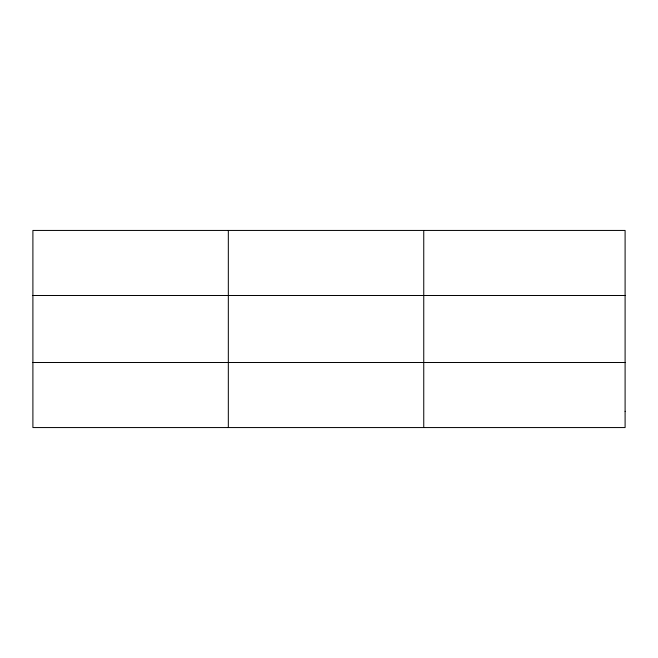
<?xml version="1.0" encoding="UTF-8"?>
<svg xmlns="http://www.w3.org/2000/svg" width="658" height="658" viewBox="0 0 658 658"><rect width="100%" height="100%" fill="white"/><g stroke="black" fill="none" stroke-linecap="round" stroke-linejoin="round"><path stroke-width="0.99" d="M228.326 230.44L228.326 427.56M423.752 230.44L423.752 427.56M32.9 295.491L625.1 295.491M32.9 362.509L625.1 362.509M625.1 411.299L625.1 427.56L32.9 427.56L32.9 230.44L625.1 230.44L625.1 411.299"/></g></svg>
